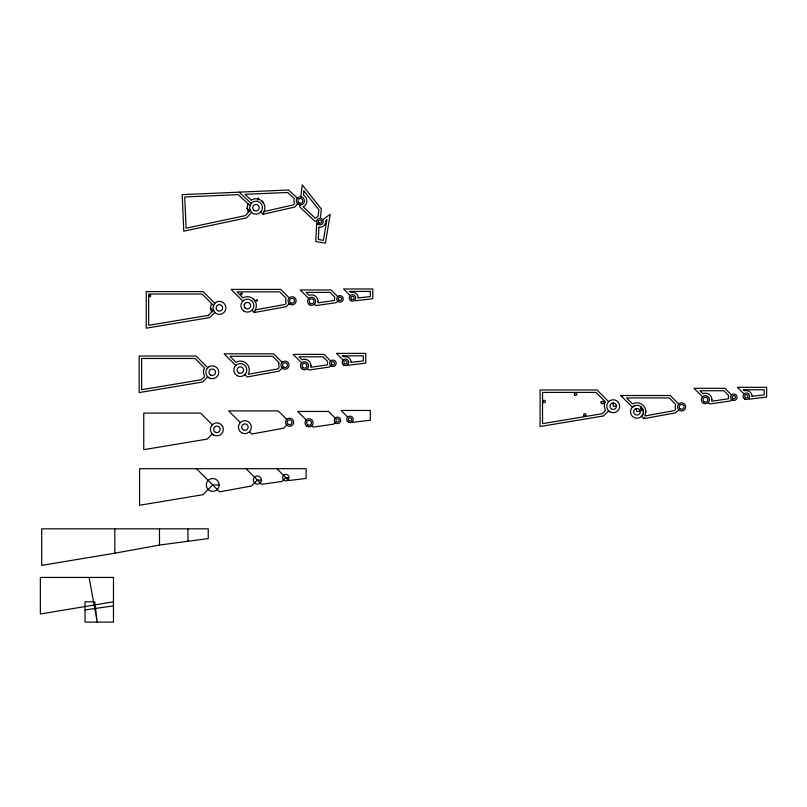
<?xml version="1.0" encoding="UTF-8"?>
<svg xmlns="http://www.w3.org/2000/svg" width="807" height="807" viewBox="0 0 807 807"><rect width="100%" height="100%" fill="white"/><g stroke="black" fill="none" stroke-linecap="round" stroke-linejoin="round"><path stroke-width="1.21" d="M299.911 204.897L299.69 206.854L314.629 221.017L316.727 221.259M300.85 196.827L302.232 184.884L321.408 209.074L320.329 218.404M257.826 200.146L258.573 197.836M297.39 198.119L288.523 189.998L182.19 194.638L183.784 231.165L246.639 217.85L251.562 212.473A6.496 6.496 0 0 0 260.742 212.07L263.122 214.248L264.696 209.618A8.958 8.958 0 0 0 253.257 199.137L251.229 200.045M247.961 203.667L247.003 208.075L248.344 212.382M251.996 310.241L254.276 312.521L256.051 307.961A8.958 8.958 0 0 0 245.086 296.996L242.927 297.894L237.036 291.831L279.706 291.831L286.132 298.257L285.567 300.769L286.132 303.281L284.942 304.471L255.264 309.868M211.565 303.503L210.415 307.86L211.565 312.218M244.259 304.804L244.592 304.027M260.742 212.07A6.496 6.496 0 0 0 260.338 202.89A6.496 6.496 0 0 0 251.159 203.293L249.454 207.964L251.562 212.473M643.199 409.996C639.669 411.399 642.261 405.376 641.151 407.747C641.615 410.834 646.397 411.631 641.555 416.351L643.835 418.631L675.681 412.841L678.768 409.754A4.065 4.065 0 0 1 680.594 402.955A4.065 4.065 0 0 1 685.567 407.938A4.065 4.065 0 0 1 678.768 409.754M214.783 303.271L212.877 307.86L214.783 312.46A6.496 6.496 0 0 0 223.973 312.46A6.496 6.496 0 0 0 223.973 303.271A6.496 6.496 0 0 0 214.783 303.271L203.122 291.609L146.249 291.609L146.249 328.177L209.628 317.615L214.783 312.46M643.835 418.631L644.652 417.693M250.12 210.435L245.368 215.62L186.094 228.179L184.732 196.969L238.105 194.638L249.908 205.452M297.632 203.858L294.686 207.076L263.122 214.248M207.903 315.89L213.431 310.362M207.702 376.869L202.547 382.024L139.177 392.585L139.177 356.028L196.051 356.028L207.702 367.679M289.219 303.644L286.132 306.731L254.276 312.521M337.709 301.182L336.216 302.675L315.84 305.591L314.437 304.199M212.281 433.954L207.127 439.109L143.757 449.67L143.757 413.103L200.63 413.103L212.281 424.764M282.137 368.063L279.051 371.149L247.204 376.94L244.925 374.66M330.628 365.601L329.135 367.094L308.758 370.01L307.366 368.607M286.717 425.138A4.065 4.065 0 0 0 293.516 423.322A4.065 4.065 0 0 0 288.533 418.339A4.065 4.065 0 0 0 286.717 425.138L283.63 428.224L251.774 434.015L249.504 431.735M335.208 422.676L333.715 424.169L313.338 427.085L311.946 425.692M608.619 410.824L603.475 415.968L540.095 426.53L540.095 389.973L596.968 389.973L608.619 401.624M731.556 399.546L730.063 401.039L709.676 403.954L708.284 402.562M317.302 223.519L316.616 224.013L315.799 241.535L325.413 243.139L330.245 214.299L322.598 219.746M635.27 405.477A6.496 6.496 0 0 0 632.365 416.351A6.496 6.496 0 0 0 643.24 413.436A6.496 6.496 0 0 0 635.27 405.477L632.365 407.162L620.704 395.511L670.264 395.511L678.768 404.014M640.092 410.914L636.955 411.762L636.118 408.614L637.802 408.614A3.248 3.248 0 0 1 640.092 410.914L640.203 411.762A3.248 3.248 0 0 1 637.237 415A3.248 3.248 0 0 1 633.757 412.327A3.248 3.248 0 0 1 636.118 408.614M263.99 211.555L293.405 204.867L294.535 203.626L293.869 201.145L294.323 198.613L287.615 192.47L244.995 194.336L251.249 200.075M114.806 553.198L159.493 545.068L208.246 538.572L208.246 528.827L41.692 528.827L41.692 565.384L114.806 553.198L114.806 528.827M208.458 315.335L148.69 325.302L148.69 294.051L202.113 294.051L213.431 305.369M113.474 601.81L40.35 613.996L40.35 577.429L113.474 577.429L113.474 622.116L85.038 622.116L85.038 601.81L94.782 601.81L97.223 622.116L89.093 577.429M85.038 609.931L113.474 605.865M616.467 406.224A3.248 3.248 0 0 0 611.595 403.409A3.248 3.248 0 0 0 611.595 409.038A3.248 3.248 0 0 0 616.467 406.224L613.219 406.224L613.219 402.975M288.27 477.633L285.839 477.633L282.047 481.426L261.67 484.341L246.024 468.696M261.458 480.074L257.403 480.074L251.441 486.036L219.585 491.826L196.464 468.696M218.808 484.946L212.715 484.946L202.971 494.701L139.591 505.263L139.591 468.696L306.146 468.696L306.146 478.45L288.735 480.538L276.902 468.696M620.704 395.511L622.671 396.318M239.003 192.157L251.159 203.293M247.043 208.337L249.767 210.829M744.044 393.967L737.406 387.33L766.65 387.33L766.65 397.084L749.239 399.172L748.634 398.567M731.556 394.946L724.908 388.308L694.04 388.308L702.544 396.812M350.198 295.614L343.56 288.977L372.804 288.977L372.804 298.721L355.393 300.809L354.787 300.204M337.709 296.593L331.072 289.955L300.194 289.955L308.698 298.449M289.219 297.904L280.715 289.4L231.155 289.4L242.806 301.051M343.116 360.023L336.479 353.385L365.732 353.385L365.732 363.14L348.321 365.228L347.716 364.623M330.628 361.001L323.99 354.364L293.123 354.364L301.616 362.868M347.696 417.108L341.058 410.46L370.312 410.46L370.312 420.215L352.901 422.303L352.296 421.698M282.137 362.313L273.634 353.809L224.074 353.809L235.725 365.47M335.208 418.087L328.57 411.449L297.692 411.449L306.196 419.943M210.456 308.133L213.058 310.735M286.717 419.398L278.213 410.894L228.653 410.894L240.304 422.545M262.003 201.074L263.506 202.87M253.731 299.316L255.163 301.172M187.93 528.827L187.93 541.013M159.493 528.827L159.493 545.068M643.058 410.067A1.624 1.624 0 0 1 641.404 407.394M600.822 402.854A12.851 12.851 0 0 1 601.265 401.523M318.906 227.231L318.331 239.487L323.415 240.335L326.865 219.696L325.635 221.088A5.71 5.71 0 0 1 319.007 227.261L318.906 227.231M303.977 191.007L303.493 195.193L304.269 195.627A6.517 6.517 0 0 1 304.431 205.977L303.119 206.753L315.325 218.314L318.119 216.276L318.866 209.8L303.977 191.007M149.386 295.755C150.384 298.862 151.797 293.566 149.386 295.755M203.646 369.959L203.344 372.279L204.494 376.637L201.377 379.754L141.618 389.71L141.618 358.469L195.042 358.469L204.494 367.921L203.646 369.959M240.9 293.566C241.898 296.663 243.321 291.377 240.9 293.566M256.122 300.265C257.12 303.371 258.533 298.076 256.122 300.265M278.708 363.503L279.051 367.699L277.87 368.88L248.193 374.277L248.98 372.38A8.958 8.958 0 0 0 238.004 361.405L235.967 362.252L229.965 356.25L272.625 356.25L279.051 362.676L278.708 363.503M318.089 301.324L317.887 302.837L334.532 300.456L334.663 296.996L330.063 292.386L306.075 292.386L309.061 295.372L309.878 295.029A6.517 6.517 0 0 1 318.089 301.324M311.018 365.742L310.816 367.246L327.45 364.875L327.592 361.405L322.982 356.805L299.004 356.805L301.979 359.781L302.807 359.438A6.517 6.517 0 0 1 311.018 365.742M358.207 297.904L370.373 296.562L370.373 291.408L349.441 291.408L351.015 292.396A5.71 5.71 0 0 1 358.207 297.904M351.126 362.323L363.291 360.971L363.291 355.826L342.37 355.826L343.943 356.805A5.71 5.71 0 0 1 351.126 362.323M604.564 403.904L604.261 406.224L605.411 410.581L602.294 413.698L542.536 423.655L542.536 392.414L595.959 392.414L605.411 401.866L604.564 403.904M645.913 411.762L644.823 415.978L674.501 410.581L675.681 409.391L675.116 406.879L675.681 404.368L669.255 397.942L626.595 397.942L632.597 403.954L634.635 403.107A8.958 8.958 0 0 1 645.913 411.762M711.935 399.687L711.734 401.19L728.378 398.819L728.509 395.349L723.899 390.749L699.921 390.749L702.907 393.725L703.724 393.382A6.517 6.517 0 0 1 711.935 399.687M752.043 396.267L764.209 394.916L764.209 389.771L743.287 389.771L744.861 390.759A5.71 5.71 0 0 1 752.043 396.267M209.467 490.575A6.496 6.496 0 0 0 219.211 484.946A6.496 6.496 0 0 0 209.467 479.318A6.496 6.496 0 0 0 209.467 490.575M254.528 482.949A4.065 4.065 0 0 0 261.327 481.123A4.065 4.065 0 0 0 256.354 476.15A4.065 4.065 0 0 0 254.528 482.949M284.215 480.447A3.248 3.248 0 0 0 289.088 477.633A3.248 3.248 0 0 0 284.215 474.819A3.248 3.248 0 0 0 284.215 480.447M213.623 434.983A6.496 6.496 0 0 0 223.378 429.354A6.496 6.496 0 0 0 213.623 423.725A6.496 6.496 0 0 0 213.623 434.983M214.581 431.654A3.248 3.248 0 0 0 220.018 430.202A3.248 3.248 0 0 0 216.034 426.217A3.248 3.248 0 0 0 214.581 431.654M241.656 432.774A6.496 6.496 0 0 0 251.401 427.145A6.496 6.496 0 0 0 241.656 421.516A6.496 6.496 0 0 0 241.656 432.774M242.604 429.435A3.248 3.248 0 0 0 248.042 427.982A3.248 3.248 0 0 0 244.067 423.998A3.248 3.248 0 0 0 242.604 429.435M307.043 426.338A4.065 4.065 0 0 0 313.136 422.818A4.065 4.065 0 0 0 307.043 419.297A4.065 4.065 0 0 0 307.043 426.338M335.883 423.191A3.248 3.248 0 0 0 340.756 420.376A3.248 3.248 0 0 0 335.883 417.562A3.248 3.248 0 0 0 335.883 423.191M336.358 421.526A1.624 1.624 0 0 0 339.081 420.8A1.624 1.624 0 0 0 337.084 418.813A1.624 1.624 0 0 0 336.358 421.526M307.85 424.926A2.441 2.441 0 0 0 311.512 422.818A2.441 2.441 0 0 0 307.85 420.709A2.441 2.441 0 0 0 307.85 424.926M348.372 422.212A3.248 3.248 0 0 0 353.244 419.398A3.248 3.248 0 0 0 348.372 416.583A3.248 3.248 0 0 0 348.372 422.212M348.846 420.548A1.624 1.624 0 0 0 351.57 419.822A1.624 1.624 0 0 0 349.572 417.834A1.624 1.624 0 0 0 348.846 420.548M288.371 424.381A2.441 2.441 0 0 0 292.023 422.263A2.441 2.441 0 0 0 288.371 420.154A2.441 2.441 0 0 0 288.371 424.381M290.863 302.887A2.441 2.441 0 0 0 294.525 300.769A2.441 2.441 0 0 0 290.863 298.661A2.441 2.441 0 0 0 290.863 302.887M290.056 304.289A4.065 4.065 0 0 0 296.149 300.769A4.065 4.065 0 0 0 290.056 297.258A4.065 4.065 0 0 0 290.056 304.289M217.749 310.675A3.248 3.248 0 0 0 222.621 307.86A3.248 3.248 0 0 0 217.749 305.046A3.248 3.248 0 0 0 217.749 310.675M338.385 301.707A3.248 3.248 0 0 0 343.257 298.893A3.248 3.248 0 0 0 338.385 296.078A3.248 3.248 0 0 0 338.385 301.707M339.192 300.295A1.624 1.624 0 0 0 341.633 298.893A1.624 1.624 0 0 0 339.192 297.48A1.624 1.624 0 0 0 339.192 300.295M350.874 300.718A3.248 3.248 0 0 0 355.746 297.904A3.248 3.248 0 0 0 350.874 295.09A3.248 3.248 0 0 0 350.874 300.718M244.148 311.28A6.496 6.496 0 0 0 253.902 305.651A6.496 6.496 0 0 0 244.148 300.022A6.496 6.496 0 0 0 244.148 311.28M245.106 307.941A3.248 3.248 0 0 0 250.543 306.489A3.248 3.248 0 0 0 246.559 302.504A3.248 3.248 0 0 0 245.106 307.941M309.535 304.844A4.065 4.065 0 0 0 315.628 301.324A4.065 4.065 0 0 0 309.535 297.803A4.065 4.065 0 0 0 309.535 304.844M310.352 303.432A2.441 2.441 0 0 0 314.004 301.324A2.441 2.441 0 0 0 310.352 299.215A2.441 2.441 0 0 0 310.352 303.432M351.681 299.316A1.624 1.624 0 0 0 354.122 297.904A1.624 1.624 0 0 0 351.681 296.502A1.624 1.624 0 0 0 351.681 299.316M331.304 366.116A3.248 3.248 0 0 0 336.176 363.301A3.248 3.248 0 0 0 331.304 360.487A3.248 3.248 0 0 0 331.304 366.116M283.287 366.913A2.441 2.441 0 0 0 287.363 365.813A2.441 2.441 0 0 0 284.377 362.837A2.441 2.441 0 0 0 283.287 366.913M302.766 367.467A2.441 2.441 0 0 0 306.852 366.368A2.441 2.441 0 0 0 303.866 363.382A2.441 2.441 0 0 0 302.766 367.467M209.053 377.908A6.496 6.496 0 0 0 218.798 372.279A6.496 6.496 0 0 0 209.053 366.65A6.496 6.496 0 0 0 209.053 377.908M210.677 375.094A3.248 3.248 0 0 0 215.55 372.279A3.248 3.248 0 0 0 210.677 369.465A3.248 3.248 0 0 0 210.677 375.094M302.464 369.253A4.065 4.065 0 0 0 308.556 365.742A4.065 4.065 0 0 0 302.464 362.222A4.065 4.065 0 0 0 302.464 369.253M343.792 365.137A3.248 3.248 0 0 0 348.664 362.323A3.248 3.248 0 0 0 343.792 359.508A3.248 3.248 0 0 0 343.792 365.137M344.609 363.735A1.624 1.624 0 0 0 347.04 362.323A1.624 1.624 0 0 0 344.609 360.921A1.624 1.624 0 0 0 344.609 363.735M238.701 372.874A3.248 3.248 0 0 0 243.573 370.06A3.248 3.248 0 0 0 238.701 367.246A3.248 3.248 0 0 0 238.701 372.874M237.076 375.689A6.496 6.496 0 0 0 246.821 370.06A6.496 6.496 0 0 0 237.076 364.431A6.496 6.496 0 0 0 237.076 375.689M282.975 368.708A4.065 4.065 0 0 0 289.077 365.188A4.065 4.065 0 0 0 282.975 361.667A4.065 4.065 0 0 0 282.975 368.708M332.121 364.714A1.624 1.624 0 0 0 334.552 363.301A1.624 1.624 0 0 0 332.121 361.899A1.624 1.624 0 0 0 332.121 364.714M745.527 397.68A1.624 1.624 0 0 0 747.968 396.267A1.624 1.624 0 0 0 745.527 394.865A1.624 1.624 0 0 0 745.527 397.68M703.381 403.207A4.065 4.065 0 0 0 709.474 399.687A4.065 4.065 0 0 0 703.381 396.166A4.065 4.065 0 0 0 703.381 403.207M732.221 400.06A3.248 3.248 0 0 0 737.104 397.246A3.248 3.248 0 0 0 732.221 394.431A3.248 3.248 0 0 0 732.221 400.06M733.038 398.658A1.624 1.624 0 0 0 735.48 397.246A1.624 1.624 0 0 0 733.038 395.844A1.624 1.624 0 0 0 733.038 398.658M704.198 401.795A2.441 2.441 0 0 0 707.85 399.687A2.441 2.441 0 0 0 704.198 397.579A2.441 2.441 0 0 0 704.198 401.795M744.71 399.082A3.248 3.248 0 0 0 749.592 396.267A3.248 3.248 0 0 0 744.71 393.453A3.248 3.248 0 0 0 744.71 399.082M679.918 408.604A2.441 2.441 0 0 0 683.993 407.515A2.441 2.441 0 0 0 681.007 404.529A2.441 2.441 0 0 0 679.918 408.604M574.937 395.228A1.221 1.221 0 0 0 576.763 394.169A1.221 1.221 0 0 0 574.937 393.11A1.221 1.221 0 0 0 574.937 395.228M602.173 403.621A1.221 1.221 0 0 0 604.009 402.572A1.221 1.221 0 0 0 602.173 401.513A1.221 1.221 0 0 0 602.173 403.621M584.218 415.918A1.221 1.221 0 0 0 586.053 414.859A1.221 1.221 0 0 0 584.218 413.799A1.221 1.221 0 0 0 584.218 415.918M543.525 402.532A1.221 1.221 0 0 0 545.35 401.483A1.221 1.221 0 0 0 543.525 400.423A1.221 1.221 0 0 0 543.525 402.532M609.971 411.852A6.496 6.496 0 0 0 619.715 406.224A6.496 6.496 0 0 0 609.971 400.595A6.496 6.496 0 0 0 609.971 411.852M318.987 222.934A1.624 1.624 0 0 0 321.569 221.824A1.624 1.624 0 0 0 319.31 220.14A1.624 1.624 0 0 0 318.987 222.934M318.019 224.245A3.248 3.248 0 0 0 323.183 222.006A3.248 3.248 0 0 0 318.664 218.647A3.248 3.248 0 0 0 318.019 224.245M298.923 202.819A2.441 2.441 0 0 0 302.796 201.145A2.441 2.441 0 0 0 299.407 198.623A2.441 2.441 0 0 0 298.923 202.819M297.954 204.121A4.065 4.065 0 0 0 304.41 201.326A4.065 4.065 0 0 0 298.761 197.13A4.065 4.065 0 0 0 297.954 204.121M253.751 210.082A3.248 3.248 0 0 0 259.118 208.388A3.248 3.248 0 0 0 254.972 204.585A3.248 3.248 0 0 0 253.751 210.082"/></g></svg>
